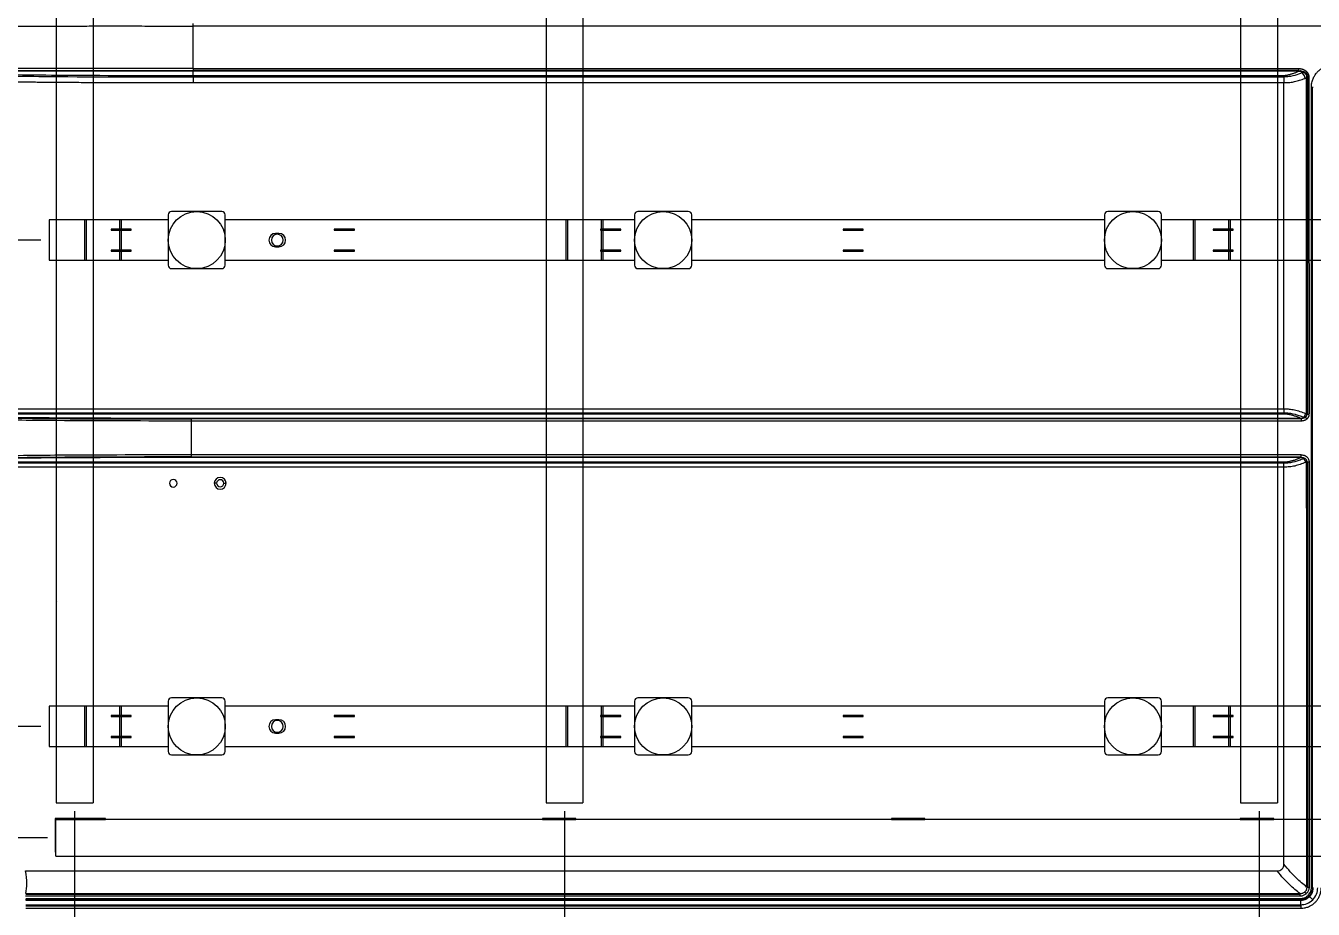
# Model space of a CAD drawing. Header units: millimetres. Extents: x 10037 to 11393, y -913 to 246.
# Drawn here: x 10245.5 to 10629.2, y -564.7 to -301.3 of the extents above; entities that cross this region are included whole.
import ezdxf

# ---------------------------------------------------------------- set-up
doc = ezdxf.new("R2010")
doc.units = ezdxf.units.MM
doc.header["$LTSCALE"] = 46.255
doc.layers.get('0').update_dxf_attribs({"linetype": 'CONTINUOUS'})
doc.layers.add('1', color=7, linetype='CONTINUOUS', true_color=0xffffff)

msp = doc.modelspace()

# ---------------------------------------------------------------- linework, layer by layer
at = {"color": 1}
for p, q in [((10254.51, -59.2), (10254.51, -533)), ((10265.51, -59.2), (10265.51, -533)), ((10400.52, -59.2), (10400.52, -533)), ((10411.52, -59.2), (10411.52, -533)), ((10607.52, -59.2), (10607.52, -533)), ((10618.52, -59.2), (10618.52, -533)), ((10254.51, -533), (10265.51, -533)), ((10400.52, -533), (10411.52, -533)), ((10607.52, -533), (10618.52, -533)), ((10254.42, -548.91), (10254.42, -537.91)), ((11306.42, -537.91), (10254.42, -537.91)), ((10254.42, -548.91), (11306.42, -548.91))]:
    msp.add_line(p, q, dxfattribs=at)
at = {"color": 3}
for p, q in [((10303.92, -356.7), (10288.92, -356.7)), ((10442.92, -356.7), (10427.92, -356.7)), ((10582.92, -356.7), (10567.92, -356.7)), ((10252.42, -359.2), (10252.42, -371.2)), ((10287.92, -359.2), (10252.42, -359.2)), ((10262.95, -359.2), (10262.95, -371.2)), ((10263.45, -359.2), (10263.45, -371.2)), ((10273.45, -359.2), (10273.45, -371.2)), ((10273.95, -359.2), (10273.95, -371.2)), ((10287.92, -357.7), (10287.92, -372.7)), ((10304.92, -372.7), (10304.92, -357.7)), ((10426.92, -359.2), (10304.92, -359.2)), ((10406.46, -359.2), (10406.46, -371.2)), ((10406.96, -359.2), (10406.96, -371.2)), ((10416.96, -359.2), (10416.96, -371.2)), ((10417.46, -359.2), (10417.46, -371.2)), ((10426.92, -357.7), (10426.92, -372.7)), ((10443.92, -372.7), (10443.92, -357.7)), ((10566.92, -359.2), (10443.92, -359.2)), ((10566.92, -357.7), (10566.92, -372.7)), ((10583.92, -372.7), (10583.92, -357.7)), ((10706.92, -359.2), (10583.92, -359.2)), ((10593.38, -359.2), (10593.38, -371.2)), ((10593.88, -359.2), (10593.88, -371.2)), ((10603.88, -359.2), (10603.88, -371.2)), ((10604.38, -359.2), (10604.38, -371.2)), ((10320.92, -363.2), (10319.92, -363.2)), ((10319.92, -367.2), (10320.92, -367.2)), ((10252.42, -371.2), (10287.92, -371.2)), ((10304.92, -371.2), (10426.92, -371.2)), ((10443.92, -371.2), (10566.92, -371.2)), ((10583.92, -371.2), (10706.92, -371.2)), ((10288.92, -373.7), (10303.92, -373.7)), ((10427.92, -373.7), (10442.92, -373.7)), ((10567.92, -373.7), (10582.92, -373.7)), ((10303.92, -501.7), (10288.92, -501.7)), ((10442.92, -501.7), (10427.92, -501.7)), ((10582.92, -501.7), (10567.92, -501.7)), ((10252.42, -504.2), (10252.42, -516.2)), ((10287.92, -504.2), (10252.42, -504.2)), ((10262.95, -504.2), (10262.95, -516.2)), ((10263.45, -504.2), (10263.45, -516.2)), ((10273.45, -504.2), (10273.45, -516.2)), ((10273.95, -504.2), (10273.95, -516.2)), ((10287.92, -502.7), (10287.92, -517.7)), ((10304.92, -517.7), (10304.92, -502.7)), ((10426.92, -504.2), (10304.92, -504.2)), ((10406.46, -504.2), (10406.46, -516.2)), ((10406.96, -504.2), (10406.96, -516.2)), ((10416.96, -504.2), (10416.96, -516.2)), ((10417.46, -504.2), (10417.46, -516.2)), ((10426.92, -502.7), (10426.92, -517.7)), ((10443.92, -517.7), (10443.92, -502.7)), ((10566.92, -504.2), (10443.92, -504.2)), ((10566.92, -502.7), (10566.92, -517.7)), ((10583.92, -517.7), (10583.92, -502.7)), ((10706.92, -504.2), (10583.92, -504.2)), ((10593.38, -504.2), (10593.38, -516.2)), ((10593.88, -504.2), (10593.88, -516.2)), ((10603.88, -504.2), (10603.88, -516.2)), ((10604.38, -504.2), (10604.38, -516.2)), ((10320.92, -508.2), (10319.92, -508.2)), ((10319.92, -512.2), (10320.92, -512.2)), ((10252.42, -516.2), (10287.92, -516.2)), ((10304.92, -516.2), (10426.92, -516.2)), ((10443.92, -516.2), (10566.92, -516.2)), ((10583.92, -516.2), (10706.92, -516.2)), ((10288.92, -518.7), (10303.92, -518.7)), ((10427.92, -518.7), (10442.92, -518.7)), ((10567.92, -518.7), (10582.92, -518.7))]:
    msp.add_line(p, q, dxfattribs=at)
at = {"color": 7}
for p, q in [((10249.92, -365.2), (10073.24, -365.2)), ((10249.92, -510.2), (10057.48, -510.2)), ((10260.01, -535.5), (10260.01, -681.84)), ((10406.02, -535.5), (10406.02, -694.34)), ((10613.02, -535.5), (10613.02, -706.84)), ((10251.92, -543.41), (10039.3, -543.41))]:
    msp.add_line(p, q, dxfattribs=at)
at = {"color": 2}
msp.add_line((10254.95, -473), (10254.95, -473), dxfattribs=at)
msp.add_line((10254.95, -473), (10254.95, -473), dxfattribs=at)
at = {"color": 3}
for centre in [(10296.42, -365.2), (10435.42, -365.2), (10575.42, -365.2), (10296.42, -510.2), (10435.42, -510.2), (10575.42, -510.2)]:
    msp.add_circle(centre, 8.5, dxfattribs=at)
for centre, radius, start, end in [((10288.92, -357.7), 1, 90, 180), ((10303.92, -357.7), 1, 0, 90), ((10427.92, -357.7), 1, 90, 180), ((10442.92, -357.7), 1, 0, 90), ((10567.92, -357.7), 1, 90, 180), ((10582.92, -357.7), 1, 0, 90), ((10319.92, -365.2), 2, 90, 270), ((10320.92, -365.2), 2, 270, 90), ((10288.92, -372.7), 1, 180, 270), ((10303.92, -372.7), 1, 270, 0), ((10427.92, -372.7), 1, 180, 270), ((10442.92, -372.7), 1, 270, 0), ((10567.92, -372.7), 1, 180, 270), ((10582.92, -372.7), 1, 270, 0), ((10288.92, -502.7), 1, 90, 180), ((10303.92, -502.7), 1, 0, 90), ((10427.92, -502.7), 1, 90, 180), ((10442.92, -502.7), 1, 0, 90), ((10567.92, -502.7), 1, 90, 180), ((10582.92, -502.7), 1, 0, 90), ((10319.92, -510.2), 2, 90, 270), ((10320.92, -510.2), 2, 270, 90), ((10288.92, -517.7), 1, 180, 270), ((10303.92, -517.7), 1, 270, 0), ((10427.92, -517.7), 1, 180, 270), ((10442.92, -517.7), 1, 270, 0), ((10567.92, -517.7), 1, 180, 270), ((10582.92, -517.7), 1, 270, 0)]:
    msp.add_arc(centre, radius, start, end, dxfattribs=at)
at = {"layer": '1', "color": 7, "linetype": 'Continuous'}
for p, q in [((10295.32, -301.37), (10295.32, -300.59)), ((11265.52, -301.37), (10295.32, -301.37)), ((10295.32, -314.06), (10295.32, -301.37)), ((10295.32, -314.06), (10624.8, -314.06)), ((10295.32, -314.06), (10295.32, -314.84)), ((10624.85, -314.84), (10624.85, -314.06)), ((10295.27, -314.68), (10198.39, -314.69)), ((10624.8, -314.84), (10295.32, -314.84)), ((10295.32, -316.12), (10295.32, -314.89)), ((10295.32, -316.12), (10620.37, -316.12)), ((10295.32, -316.12), (10295.32, -318.24)), ((10295.32, -316.55), (10620.42, -316.55)), ((10624.8, -314.68), (10295.37, -314.68)), ((10295.37, -318.24), (10620.37, -318.24)), ((10620.42, -415.47), (10620.42, -318.29)), ((10627.19, -316.76), (10627.88, -316.76)), ((10627.42, -316.81), (10627.42, -417.07)), ((10629.15, -319.7), (10628.59, -319.7)), ((10628.59, -558.25), (10628.59, -319.75)), ((10628.92, -558.3), (10628.92, -319.7)), ((10276.92, -361.9), (10270.92, -361.9)), ((10270.92, -361.9), (10270.92, -362.2)), ((10270.92, -362.2), (10276.92, -362.2)), ((10276.92, -362.2), (10276.92, -361.9)), ((10343.42, -361.9), (10337.42, -361.9)), ((10337.42, -361.9), (10337.42, -362.2)), ((10337.42, -362.2), (10343.42, -362.2)), ((10343.42, -362.2), (10343.42, -361.9)), ((10422.79, -361.9), (10416.79, -361.9)), ((10416.79, -361.9), (10416.79, -362.2)), ((10416.79, -362.2), (10422.79, -362.2)), ((10422.79, -362.2), (10422.79, -361.9)), ((10495.04, -361.9), (10489.04, -361.9)), ((10489.04, -361.9), (10489.04, -362.2)), ((10489.04, -362.2), (10495.04, -362.2)), ((10495.04, -362.2), (10495.04, -361.9)), ((10605.29, -361.9), (10599.29, -361.9)), ((10599.29, -361.9), (10599.29, -362.2)), ((10599.29, -362.2), (10605.29, -362.2)), ((10605.29, -362.2), (10605.29, -361.9)), ((10276.92, -368.2), (10270.92, -368.2)), ((10270.92, -368.2), (10270.92, -368.5)), ((10276.92, -368.5), (10276.92, -368.2)), ((10343.42, -368.2), (10337.42, -368.2)), ((10337.42, -368.2), (10337.42, -368.5)), ((10343.42, -368.5), (10343.42, -368.2)), ((10422.79, -368.2), (10416.79, -368.2)), ((10416.79, -368.2), (10416.79, -368.5)), ((10422.79, -368.5), (10422.79, -368.2)), ((10495.04, -368.2), (10489.04, -368.2)), ((10489.04, -368.2), (10489.04, -368.5)), ((10495.04, -368.5), (10495.04, -368.2)), ((10605.29, -368.2), (10599.29, -368.2)), ((10599.29, -368.2), (10599.29, -368.5)), ((10605.29, -368.5), (10605.29, -368.2)), ((10270.92, -368.5), (10276.92, -368.5)), ((10337.42, -368.5), (10343.42, -368.5)), ((10416.79, -368.5), (10422.79, -368.5)), ((10489.04, -368.5), (10495.04, -368.5)), ((10599.29, -368.5), (10605.29, -368.5)), ((10225.42, -416.67), (10620.42, -416.67)), ((10225.47, -415.52), (10620.36, -415.52)), ((10225.47, -416.96), (10620.36, -416.96)), ((10620.42, -415.58), (10620.42, -416.96)), ((10627.23, -418.5), (10626.77, -418.05)), ((10627.2, -417.07), (10627.89, -417.07)), ((10625.59, -418.54), (10294.81, -418.54)), ((10625.54, -418.38), (10294.86, -418.38)), ((10625.54, -419.16), (10294.86, -419.16)), ((10625.59, -418.38), (10625.59, -419.16)), ((10625.59, -430.02), (10625.59, -429.25)), ((10620.42, -431.74), (10225.42, -431.74)), ((10620.36, -431.44), (10225.47, -431.44)), ((10620.36, -432.89), (10225.47, -432.89)), ((10294.81, -429.86), (10625.59, -429.86)), ((10625.54, -430.02), (10294.86, -430.02)), ((10620.42, -432.89), (10620.42, -431.44)), ((10620.42, -551.3), (10620.42, -432.94)), ((10627.2, -431.33), (10627.9, -431.33)), ((10627.42, -431.38), (10627.42, -558.12)), ((10302.36, -437.7), (10301.66, -437.7)), ((10304.48, -437.7), (10305.18, -437.7)), ((10276.92, -506.9), (10270.92, -506.9)), ((10270.92, -506.9), (10270.92, -507.2)), ((10270.92, -507.2), (10276.92, -507.2)), ((10276.92, -507.2), (10276.92, -506.9)), ((10343.42, -506.9), (10337.42, -506.9)), ((10337.42, -506.9), (10337.42, -507.2)), ((10337.42, -507.2), (10343.42, -507.2)), ((10343.42, -507.2), (10343.42, -506.9)), ((10422.79, -506.9), (10416.79, -506.9)), ((10416.79, -506.9), (10416.79, -507.2)), ((10416.79, -507.2), (10422.79, -507.2)), ((10422.79, -507.2), (10422.79, -506.9)), ((10495.04, -506.9), (10489.04, -506.9)), ((10489.04, -506.9), (10489.04, -507.2)), ((10489.04, -507.2), (10495.04, -507.2)), ((10495.04, -507.2), (10495.04, -506.9)), ((10605.29, -506.9), (10599.29, -506.9)), ((10599.29, -506.9), (10599.29, -507.2)), ((10599.29, -507.2), (10605.29, -507.2)), ((10605.29, -507.2), (10605.29, -506.9)), ((10276.92, -513.2), (10270.92, -513.2)), ((10270.92, -513.2), (10270.92, -513.5)), ((10270.92, -513.5), (10276.92, -513.5)), ((10276.92, -513.5), (10276.92, -513.2)), ((10343.42, -513.2), (10337.42, -513.2)), ((10337.42, -513.2), (10337.42, -513.5)), ((10337.42, -513.5), (10343.42, -513.5)), ((10343.42, -513.5), (10343.42, -513.2)), ((10422.79, -513.2), (10416.79, -513.2)), ((10416.79, -513.2), (10416.79, -513.5)), ((10416.79, -513.5), (10422.79, -513.5)), ((10422.79, -513.5), (10422.79, -513.2)), ((10495.04, -513.2), (10489.04, -513.2)), ((10489.04, -513.2), (10489.04, -513.5)), ((10489.04, -513.5), (10495.04, -513.5)), ((10495.04, -513.5), (10495.04, -513.2)), ((10605.29, -513.2), (10599.29, -513.2)), ((10599.29, -513.2), (10599.29, -513.5)), ((10599.29, -513.5), (10605.29, -513.5)), ((10605.29, -513.5), (10605.29, -513.2)), ((10269.22, -537.7), (10254.22, -537.7)), ((10254.22, -537.7), (10254.22, -547.7)), ((10254.42, -537.91), (10269.22, -537.91)), ((10254.42, -547.7), (10254.42, -537.91)), ((10269.22, -537.91), (10269.22, -537.7)), ((10409.42, -537.7), (10399.42, -537.7)), ((10399.42, -537.7), (10399.42, -537.91)), ((10399.42, -537.91), (10409.42, -537.91)), ((10409.42, -537.91), (10409.42, -537.7)), ((10513.42, -537.7), (10503.42, -537.7)), ((10503.42, -537.7), (10503.42, -537.91)), ((10503.42, -537.91), (10513.42, -537.91)), ((10513.42, -537.91), (10513.42, -537.7)), ((10617.42, -537.7), (10607.42, -537.7)), ((10607.42, -537.7), (10607.42, -537.91)), ((10607.42, -537.91), (10617.42, -537.91)), ((10617.42, -537.91), (10617.42, -537.7)), ((10254.22, -547.7), (10254.42, -547.7)), ((10245.42, -553.3), (10618.42, -553.3)), ((10625.18, -560.16), (10625.18, -560.83)), ((10627.08, -560.01), (10626.64, -559.58)), ((10627.25, -558.12), (10627.91, -558.12)), ((10629.15, -558.3), (10628.59, -558.3)), ((10245.42, -561.8), (10625.42, -561.8)), ((10625.18, -560.3), (10245.45, -560.3)), ((10245.47, -561.47), (10625.36, -561.47)), ((10245.47, -562.04), (10625.36, -562.04)), ((10245.47, -563.36), (10625.36, -563.36)), ((10625.42, -563.8), (10245.47, -563.8)), ((10625.42, -562), (10625.42, -561.47)), ((10625.42, -563.36), (10625.42, -562.09)), ((10625.42, -563.36), (10625.42, -564.42)), ((10628.06, -560.94), (10629, -561.88)), ((10245.47, -564.42), (10625.36, -564.42))]:
    msp.add_line(p, q, dxfattribs=at)
for centre, radius, start, end in [((10320.42, -365.2), 1.75, 0, 180), ((10320.42, -365.2), 1.75, 180, 0), ((10289.42, -437.7), 1.15, 0, 180), ((10303.42, -437.7), 1.76, 0, 180), ((10303.42, -437.7), 1.06, 0, 180), ((10289.42, -437.7), 1.15, 180, 0), ((10303.42, -437.7), 1.76, 180, 0), ((10303.42, -437.7), 1.06, 180, 0), ((10320.42, -510.2), 1.75, 0, 180), ((10320.42, -510.2), 1.75, 180, 0)]:
    msp.add_arc(centre, radius, start, end, dxfattribs=at)
for centre, major_axis, ratio, start_param, end_param in [((10620.42, -318.25), (0, 2.2), 0.000104, 0.253817, 1.56876), ((10624.85, -316.96), (-0.88, 2.02), 0.830035, 4.366319, 5.800559), ((10625.59, -416.93), (0.63, 1.36), 0.843475, 3.644328, 5.085536), ((10625.59, -431.47), (-0.64, 1.36), 0.845006, 4.336514, 5.777977)]:
    msp.add_ellipse(centre, major_axis=major_axis, ratio=ratio, start_param=start_param, end_param=end_param, dxfattribs=at)
for points, degree, knots in [([(10195.94, -301.29), (10196.06, -301.29), (10196.81, -301.3), (10198.33, -301.31), (10200.68, -301.33), (10203.45, -301.34), (10206.68, -301.35), (10210.32, -301.36), (10214.18, -301.36), (10218.04, -301.36), (10221.87, -301.36), (10225.75, -301.36), (10229.79, -301.37), (10234.08, -301.37), (10238.73, -301.37), (10243.86, -301.37), (10249.47, -301.37), (10255.28, -301.37), (10260.92, -301.37), (10266.14, -301.36), (10270.88, -301.36), (10275.18, -301.36), (10279.07, -301.36), (10282.59, -301.37), (10285.8, -301.37), (10288.87, -301.37), (10292.02, -301.37), (10294.18, -301.37), (10295.32, -301.37)], 3, [0, 0, 0, 0, 0.004397, 0.028301, 0.055031, 0.084834, 0.118566, 0.156641, 0.196629, 0.235487, 0.272845, 0.310969, 0.351151, 0.3932, 0.438597, 0.489186, 0.545592, 0.604928, 0.661517, 0.712994, 0.759738, 0.802142, 0.84051, 0.875296, 0.906462, 0.935857, 0.96629, 1, 1, 1, 1]), ([(10295.32, -314.06), (10282, -314.06), (10262.25, -314.06), (10238.57, -314.06), (10225.47, -314.07), (10216.52, -314.06), (10209.58, -314.08), (10203.91, -314.08), (10199.42, -314.11), (10197.03, -314.13), (10195.97, -314.14)], 3, [0, 0, 0, 0, 0.39416, 0.584626, 0.701013, 0.783476, 0.852088, 0.911163, 0.960627, 1, 1, 1, 1]), ([(10626.67, -314.57), (10626.9, -314.72), (10627.29, -315.09), (10627.58, -315.53), (10627.87, -316.21), (10627.88, -316.71)], 2, [0.3795127, 0.3795127, 0.3795127, 0.5060169, 0.6325212, 0.7590254, 1, 1, 1]), ([(10295.32, -314.84), (10289.66, -314.84), (10279.13, -314.84), (10264.44, -314.84), (10251.84, -314.83), (10241.05, -314.83), (10233.02, -314.84), (10227.13, -314.84), (10222.71, -314.84), (10217.99, -314.84), (10213.36, -314.84), (10209.36, -314.85), (10206.21, -314.85), (10204.43, -314.85), (10203.58, -314.86)], 3, [0, 0, 0, 0, 0.183596, 0.341506, 0.476736, 0.592613, 0.69192, 0.737747, 0.784645, 0.836187, 0.892544, 0.937799, 0.970029, 1, 1, 1, 1]), ([(10225.42, -317.63), (10226.52, -317.67), (10228.84, -317.73), (10232.5, -317.82), (10236.66, -317.9), (10240.99, -317.97), (10245.45, -318.02), (10250.04, -318.08), (10254.87, -318.12), (10259.96, -318.15), (10265.27, -318.18), (10270.77, -318.2), (10276.37, -318.22), (10282.22, -318.23), (10288.44, -318.24), (10292.94, -318.24), (10295.27, -318.24)], 3, [0, 0, 0, 0, 0.071465, 0.142931, 0.214396, 0.285862, 0.357327, 0.428793, 0.500258, 0.571723, 0.643189, 0.714654, 0.78612, 0.857585, 0.92905, 1, 1, 1, 1]), ([(10225.47, -315.95), (10225.62, -315.95), (10225.77, -315.96), (10233.72, -316.2), (10241.53, -316.3), (10264.67, -316.54), (10279.99, -316.55), (10295.32, -316.55)], 3, [0, 0, 0, 0, 0.006335, 0.006335, 0.341876, 0.341876, 1, 1, 1, 1]), ([(10225.52, -315.51), (10227.89, -315.58), (10233.07, -315.72), (10242.87, -315.88), (10263.76, -316.1), (10281.85, -316.11), (10295.32, -316.12)], 3, [0, 0, 0, 0, 0.102085, 0.222424, 0.421384, 1, 1, 1, 1]), ([(10620.42, -316.12), (10620.45, -316.12), (10620.52, -316.11), (10620.7, -316.1), (10620.91, -316.07), (10621.16, -316.03), (10621.44, -315.98), (10621.74, -315.91), (10622.06, -315.83), (10622.4, -315.73), (10622.76, -315.62), (10623.14, -315.5), (10623.53, -315.36), (10623.95, -315.21), (10624.37, -315.04), (10624.66, -314.92), (10624.8, -314.86)], 3, [0, 0, 0, 0, 0.071933, 0.143866, 0.2158, 0.287733, 0.359666, 0.431599, 0.503533, 0.575466, 0.647399, 0.719332, 0.791266, 0.863199, 0.935132, 1, 1, 1, 1]), ([(10625.83, -315.36), (10625.5, -315.49), (10625.16, -315.61), (10624.08, -315.97), (10623.31, -316.2), (10621.89, -316.46), (10621.36, -316.52), (10620.67, -316.55), (10620.54, -316.55), (10620.42, -316.55)], 3, [0, 0, 0, 0, 0.24494, 0.24494, 0.714529, 0.714529, 0.949324, 0.949324, 1, 1, 1, 1]), ([(10620.46, -318.24), (10620.62, -318.24), (10620.94, -318.24), (10621.54, -318.23), (10622.5, -318.16), (10623.75, -317.94), (10625.24, -317.53), (10626.15, -317.18), (10626.65, -316.99)], 3, [0, 0, 0, 0, 0.055149, 0.109478, 0.209911, 0.419234, 0.677441, 1, 1, 1, 1]), ([(10624.9, -314.69), (10625.13, -314.67), (10625.36, -314.67), (10625.84, -314.74), (10626.1, -314.82), (10626.58, -315.06), (10626.79, -315.23), (10627.12, -315.6), (10627.23, -315.81), (10627.38, -316.22), (10627.42, -316.43), (10627.42, -316.67), (10627.42, -316.69), (10627.42, -316.71)], 3, [0, 0, 0, 0, 0.187071, 0.187071, 0.403263, 0.403263, 0.621497, 0.621497, 0.809285, 0.809285, 0.980989, 0.980989, 1, 1, 1, 1]), ([(10624.9, -314.84), (10625.48, -314.82), (10626.06, -314.97), (10626.94, -315.64), (10627.19, -316.17), (10627.19, -316.71)], 3, [0, 0, 0, 0, 0.500427, 0.500427, 1, 1, 1, 1]), ([(10627.19, -417.04), (10627.19, -400.18), (10627.19, -366.77), (10627.19, -333.35), (10627.19, -316.8)], 3, [0, 0, 0, 0, 0.50447, 1, 1, 1, 1]), ([(10627.88, -316.81), (10627.88, -327.93), (10627.88, -350.19), (10627.89, -383.59), (10627.89, -405.88), (10627.89, -417.02)], 3, [0, 0, 0, 0, 0.333166, 0.666833, 1, 1, 1, 1]), ([(10294.73, -419.16), (10281.32, -419.14), (10261.08, -419.12), (10236.92, -418.87), (10223.09, -418.5), (10214.31, -418.12), (10207.96, -417.67), (10203.35, -417.21), (10199.33, -416.67), (10197.03, -416.22), (10195.91, -416)], 3, [0, 0, 0, 0, 0.398282, 0.601324, 0.718164, 0.811117, 0.865472, 0.913625, 0.957878, 1, 1, 1, 1]), ([(10198.09, -415.77), (10200.58, -416.23), (10203.3, -416.58), (10210.24, -417.25), (10214.41, -417.5), (10222.85, -417.87), (10227.11, -417.99), (10235.68, -418.2), (10239.97, -418.27), (10252.84, -418.43), (10261.44, -418.47), (10278.29, -418.53), (10286.55, -418.54), (10294.81, -418.54)], 3, [0, 0, 0, 0, 0.092579, 0.092579, 0.223678, 0.223678, 0.354776, 0.354776, 0.485875, 0.485875, 0.748072, 0.748072, 1, 1, 1, 1]), ([(10294.76, -418.38), (10291.98, -418.38), (10286.62, -418.38), (10279.27, -418.37), (10272.35, -418.35), (10265.92, -418.32), (10259.94, -418.29), (10254.37, -418.26), (10249.21, -418.22), (10244.43, -418.17), (10240.01, -418.11), (10235.9, -418.03), (10232.03, -417.95), (10228.28, -417.86), (10224.51, -417.75), (10220.52, -417.61), (10216.23, -417.42), (10211.95, -417.17), (10208, -416.87), (10204.55, -416.53), (10202.55, -416.28), (10201.63, -416.15)], 3, [0, 0, 0, 0, 0.05237, 0.105068, 0.157766, 0.210465, 0.263163, 0.315861, 0.368559, 0.421258, 0.473956, 0.526654, 0.579352, 0.632051, 0.684749, 0.737447, 0.790146, 0.842844, 0.895542, 0.94824, 1, 1, 1, 1]), ([(10620.42, -416.67), (10620.54, -416.67), (10620.66, -416.67), (10621.37, -416.69), (10621.91, -416.76), (10623.36, -417.01), (10624.15, -417.24), (10625.37, -417.65), (10625.83, -417.83), (10626.27, -418.01)], 3, [0, 0, 0, 0, 0.044339, 0.044339, 0.258494, 0.258494, 0.686803, 0.686803, 1, 1, 1, 1]), ([(10620.42, -416.96), (10620.5, -416.96), (10620.68, -416.97), (10620.97, -416.99), (10621.31, -417.03), (10621.69, -417.09), (10622.1, -417.17), (10622.54, -417.28), (10623, -417.41), (10623.48, -417.55), (10623.98, -417.72), (10624.5, -417.92), (10625.02, -418.13), (10625.37, -418.28), (10625.54, -418.36)], 3, [0, 0, 0, 0, 0.083902, 0.167805, 0.251707, 0.335609, 0.419512, 0.503414, 0.587316, 0.671219, 0.755121, 0.839023, 0.922925, 1, 1, 1, 1]), ([(10620.45, -415.52), (10620.71, -415.52), (10621.26, -415.52), (10622.05, -415.58), (10622.84, -415.68), (10623.62, -415.83), (10624.41, -416.04), (10625.55, -416.38), (10626.3, -416.69), (10626.82, -416.91)], 3, [0, 0, 0, 0, 0.084574, 0.179407, 0.279334, 0.395036, 0.522286, 0.666403, 1, 1, 1, 1]), ([(10627.2, -417.12), (10627.2, -417.18), (10627.19, -417.3), (10627.16, -417.47), (10627.1, -417.63), (10627.02, -417.76), (10626.94, -417.88), (10626.84, -417.98), (10626.74, -418.08), (10626.61, -418.16), (10626.46, -418.24), (10626.29, -418.31), (10626.08, -418.36), (10625.86, -418.38), (10625.71, -418.39), (10625.64, -418.39)], 3, [0, 0, 0, 0, 0.075669, 0.161375, 0.237487, 0.306546, 0.37108, 0.433664, 0.49697, 0.563739, 0.636611, 0.718, 0.809144, 0.910181, 1, 1, 1, 1]), ([(10294.71, -429.25), (10281.62, -429.26), (10261.45, -429.28), (10236.83, -429.53), (10222.68, -429.9), (10213.92, -430.31), (10208.05, -430.73), (10203.42, -431.18), (10199.34, -431.72), (10197.02, -432.18), (10195.91, -432.4)], 3, [0, 0, 0, 0, 0.389083, 0.599366, 0.731832, 0.811141, 0.863628, 0.912695, 0.958314, 1, 1, 1, 1]), ([(10294.81, -429.86), (10286.55, -429.86), (10278.28, -429.87), (10261.42, -429.94), (10252.83, -429.97), (10239.94, -430.13), (10235.65, -430.21), (10227.1, -430.41), (10222.83, -430.53), (10214.34, -430.91), (10210.16, -431.16), (10203.3, -431.82), (10200.58, -432.18), (10198.1, -432.63)], 3, [0, 0, 0, 0, 0.251987, 0.251987, 0.514242, 0.514242, 0.645369, 0.645369, 0.776496, 0.776496, 0.907623, 0.907623, 1, 1, 1, 1]), ([(10294.76, -430.02), (10291.99, -430.02), (10286.64, -430.02), (10279.33, -430.03), (10272.44, -430.05), (10266.03, -430.08), (10260.07, -430.11), (10254.52, -430.14), (10249.37, -430.18), (10244.6, -430.23), (10240.19, -430.29), (10236.09, -430.36), (10232.2, -430.44), (10228.42, -430.54), (10224.59, -430.65), (10220.53, -430.79), (10216.2, -430.99), (10211.93, -431.23), (10208.01, -431.53), (10204.56, -431.87), (10202.56, -432.12), (10201.63, -432.25)], 3, [0, 0, 0, 0, 0.05237, 0.105068, 0.157766, 0.210465, 0.263163, 0.315861, 0.368559, 0.421258, 0.473956, 0.526654, 0.579352, 0.632051, 0.684749, 0.737447, 0.790146, 0.842844, 0.895542, 0.94824, 1, 1, 1, 1]), ([(10625.55, -430.04), (10625.38, -430.12), (10625.05, -430.27), (10624.57, -430.46), (10624.09, -430.64), (10623.64, -430.8), (10623.21, -430.94), (10622.8, -431.06), (10622.4, -431.16), (10622.03, -431.25), (10621.66, -431.32), (10621.33, -431.37), (10621.02, -431.41), (10620.7, -431.43), (10620.51, -431.44), (10620.42, -431.44)], 3, [0, 0, 0, 0, 0.070855, 0.148283, 0.225712, 0.303141, 0.38057, 0.457999, 0.535427, 0.612856, 0.690285, 0.767714, 0.845142, 0.922571, 1, 1, 1, 1]), ([(10626.27, -430.39), (10625.84, -430.58), (10625.37, -430.76), (10624.13, -431.17), (10623.35, -431.4), (10621.89, -431.65), (10621.34, -431.71), (10620.65, -431.73), (10620.53, -431.74), (10620.42, -431.74)], 3, [0, 0, 0, 0, 0.314826, 0.314826, 0.743293, 0.743293, 0.957526, 0.957526, 1, 1, 1, 1]), ([(10626.83, -431.49), (10626.32, -431.7), (10625.4, -432.09), (10624.01, -432.49), (10622.92, -432.71), (10622.12, -432.81), (10621.31, -432.88), (10620.72, -432.88), (10620.45, -432.89)], 3, [0, 0, 0, 0, 0.324171, 0.595905, 0.711601, 0.804706, 0.913535, 1, 1, 1, 1]), ([(10625.64, -430.02), (10625.7, -430.02), (10625.82, -430.02), (10626, -430.03), (10626.17, -430.07), (10626.33, -430.11), (10626.49, -430.17), (10626.63, -430.25), (10626.77, -430.35), (10626.91, -430.48), (10627.03, -430.64), (10627.12, -430.83), (10627.19, -431.05), (10627.2, -431.2), (10627.2, -431.28)], 3, [0, 0, 0, 0, 0.071622, 0.153636, 0.228345, 0.299244, 0.369968, 0.44324, 0.520477, 0.602987, 0.692142, 0.789648, 0.898163, 1, 1, 1, 1]), ([(10627.2, -558.08), (10627.2, -537.01), (10627.2, -494.77), (10627.19, -452.53), (10627.19, -431.36)], 3, [0, 0, 0, 0, 0.499019, 1, 1, 1, 1]), ([(10627.9, -431.38), (10627.9, -445.4), (10627.9, -473.48), (10627.91, -515.71), (10627.91, -543.94), (10627.91, -558.07)], 3, [0, 0, 0, 0, 0.333198, 0.666802, 1, 1, 1, 1]), ([(10618.42, -553.3), (10618.94, -553.3), (10619.97, -552.88), (10620.4, -551.86), (10620.42, -551.35)], 3, [0, 0, 0, 0, 0.508098, 1, 1, 1, 1]), ([(10627.16, -558.09), (10626.21, -557.29), (10624.06, -555.4), (10621.69, -552.95), (10620.42, -551.3)], 3, [0, 0, 0, 0, 0.478385, 1, 1, 1, 1]), ([(10245.48, -560.04), (10245.71, -559.1), (10245.88, -556.99), (10245.63, -554.63), (10245.42, -553.3)], 3, [0, 0, 0, 0, 0.47799, 1, 1, 1, 1]), ([(10625.14, -560.07), (10624.19, -559.27), (10622.05, -557.39), (10619.69, -554.95), (10618.42, -553.3)], 3, [0, 0, 0, 0, 0.476236, 1, 1, 1, 1]), ([(10627.2, -558.17), (10627.21, -558.27), (10627.19, -558.49), (10627.12, -558.81), (10627.01, -559.09), (10626.86, -559.33), (10626.69, -559.54), (10626.48, -559.72), (10626.23, -559.88), (10625.93, -560.01), (10625.58, -560.09), (10625.34, -560.11), (10625.22, -560.1)], 3, [0, 0, 0, 0, 0.103015, 0.210294, 0.307066, 0.395729, 0.480749, 0.567598, 0.661867, 0.76726, 0.885135, 1, 1, 1, 1]), ([(10628.92, -558.3), (10628.92, -558.81), (10628.7, -559.75), (10627.95, -560.83), (10626.87, -561.58), (10625.93, -561.8), (10625.42, -561.8)], 3, [0, 0, 0, 0, 0.25, 0.5, 0.75, 1, 1, 1, 1]), ([(10625.47, -562.03), (10625.76, -562.03), (10626.36, -561.95), (10627.2, -561.62), (10627.91, -561.12), (10628.44, -560.54), (10628.8, -559.93), (10629.02, -559.35), (10629.13, -558.83), (10629.15, -558.5), (10629.15, -558.35)], 3, [0, 0, 0, 0, 0.153851, 0.312117, 0.46407, 0.600952, 0.721857, 0.828745, 0.923651, 1, 1, 1, 1])]:
    msp.add_open_spline(points, degree=degree, knots=knots, dxfattribs=at)
for points, degree in [([(10624.85, -314.06), (10625.54, -314.06), (10626.14, -314.3)], 2), ([(10626.14, -314.3), (10626.42, -314.41), (10626.67, -314.57)], 2), ([(10628.59, -319.7), (10628.59, -319.19), (10628.7, -318.23), (10629.09, -317.03), (10629.61, -316.06), (10630.19, -315.27), (10630.86, -314.58), (10631.7, -313.94), (10632.8, -313.34), (10634.21, -312.93), (10635.02, -312.87), (10635.42, -312.87)], 3), ([(10626.72, -316.96), (10626.8, -316.93), (10626.95, -316.87), (10627.11, -316.8), (10627.19, -316.76)], 3), ([(10627.89, -417.07), (10627.89, -417.19), (10627.87, -417.41), (10627.81, -417.69), (10627.71, -417.92), (10627.6, -418.13), (10627.48, -418.3), (10627.34, -418.46), (10627.19, -418.6), (10627.02, -418.74), (10626.81, -418.87), (10626.57, -418.98), (10626.28, -419.07), (10625.95, -419.14), (10625.71, -419.16), (10625.59, -419.16)], 3), ([(10626.89, -416.93), (10626.94, -416.96), (10627.04, -417), (10627.14, -417.05), (10627.19, -417.07)], 3), ([(10294.81, -418.43), (10294.81, -418.56), (10294.81, -418.82), (10294.81, -419.11)], 3), ([(10294.81, -419.21), (10294.81, -429.2)], 1), ([(10294.81, -429.3), (10294.81, -429.58), (10294.81, -429.85), (10294.81, -429.97)], 3), ([(10625.54, -429.25), (10515.31, -429.25), (10405.09, -429.25), (10294.86, -429.25)], 3), ([(10625.59, -429.25), (10625.7, -429.25), (10625.9, -429.26), (10626.16, -429.3), (10626.4, -429.36), (10626.62, -429.44), (10626.83, -429.54), (10627.03, -429.67), (10627.24, -429.83), (10627.43, -430.03), (10627.61, -430.27), (10627.76, -430.56), (10627.86, -430.91), (10627.9, -431.18), (10627.9, -431.33)], 3), ([(10627.19, -431.33), (10627.15, -431.35), (10627.05, -431.4), (10626.95, -431.44), (10626.89, -431.47)], 3), ([(10625.18, -560.1), (10620.31, -560.1), (10611.01, -560.1), (10598.43, -560.1), (10587, -560.1), (10576.58, -560.1), (10567.02, -560.1), (10558.13, -560.1), (10549.84, -560.1), (10542.25, -560.1), (10535.42, -560.1), (10529.28, -560.1), (10523.72, -560.1), (10518.63, -560.1), (10513.96, -560.1), (10509.69, -560.1), (10505.78, -560.1), (10502.26, -560.1), (10498.94, -560.1), (10496.21, -560.1), (10491.71, -560.09), (10485.89, -560.09), (10480.42, -560.09), (10474.86, -560.09), (10469.32, -560.09), (10463.78, -560.09), (10458.24, -560.09), (10452.69, -560.09), (10447.15, -560.09), (10441.61, -560.09), (10436.07, -560.09), (10430.53, -560.09), (10424.99, -560.09), (10419.45, -560.09), (10413.9, -560.09), (10408.36, -560.09), (10402.82, -560.09), (10397.28, -560.09), (10391.74, -560.09), (10386.2, -560.09), (10380.65, -560.09), (10375.11, -560.09), (10369.57, -560.09), (10364.03, -560.09), (10358.49, -560.09), (10352.95, -560.09), (10347.4, -560.09), (10341.86, -560.09), (10336.32, -560.09), (10330.78, -560.09), (10325.24, -560.09), (10319.7, -560.09), (10314.16, -560.09), (10308.61, -560.09), (10303.07, -560.09), (10297.53, -560.09), (10291.99, -560.09), (10286.45, -560.09), (10280.9, -560.09), (10275.37, -560.09), (10269.81, -560.09), (10264.32, -560.09), (10258.6, -560.09), (10253.7, -560.09), (10248.41, -560.09), (10245.47, -560.09)], 3), ([(10627.91, -558.12), (10627.91, -558.29), (10627.88, -558.62), (10627.76, -559.05), (10627.59, -559.42), (10627.4, -559.73), (10627.18, -560), (10626.91, -560.24), (10626.59, -560.46), (10626.2, -560.65), (10625.73, -560.79), (10625.37, -560.83), (10625.18, -560.83)], 3), ([(10625.42, -563.36), (10626.03, -563.36), (10627.34, -563.13), (10629.1, -561.98), (10630.25, -560.22), (10630.48, -558.92), (10630.48, -558.3)], 3), ([(10625.42, -561.47), (10625.73, -561.47), (10626.33, -561.38), (10627.14, -561.01), (10627.78, -560.46), (10628.2, -559.87), (10628.44, -559.3), (10628.57, -558.77), (10628.59, -558.45), (10628.59, -558.3)], 3), ([(10625.42, -564.42), (10625.88, -564.42), (10626.73, -564.32), (10627.81, -563.97), (10628.68, -563.51), (10629.38, -563), (10629.98, -562.41), (10630.57, -561.66), (10631.08, -560.7), (10631.38, -559.79), (10631.52, -558.98), (10631.54, -558.51), (10631.54, -558.3)], 3), ([(10625.18, -560.83), (10620.31, -560.83), (10611.01, -560.83), (10598.43, -560.83), (10587, -560.83), (10576.58, -560.83), (10567.02, -560.83), (10558.13, -560.83), (10549.84, -560.83), (10542.25, -560.83), (10535.42, -560.83), (10529.28, -560.83), (10523.72, -560.83), (10518.63, -560.83), (10513.96, -560.83), (10509.69, -560.83), (10505.78, -560.83), (10502.26, -560.83), (10498.94, -560.83), (10496.21, -560.83), (10491.71, -560.83), (10485.89, -560.83), (10480.42, -560.83), (10474.86, -560.83), (10469.32, -560.82), (10463.78, -560.82), (10458.24, -560.82), (10452.69, -560.82), (10447.15, -560.82), (10441.61, -560.82), (10436.07, -560.82), (10430.53, -560.82), (10424.99, -560.82), (10419.45, -560.82), (10413.9, -560.82), (10408.36, -560.82), (10402.82, -560.82), (10397.28, -560.82), (10391.74, -560.82), (10386.2, -560.82), (10380.65, -560.82), (10375.11, -560.82), (10369.57, -560.82), (10364.03, -560.82), (10358.49, -560.82), (10352.95, -560.82), (10347.4, -560.82), (10341.86, -560.82), (10336.32, -560.82), (10330.78, -560.82), (10325.24, -560.82), (10319.7, -560.82), (10314.16, -560.82), (10308.61, -560.82), (10303.07, -560.82), (10297.53, -560.82), (10291.99, -560.82), (10286.45, -560.82), (10280.9, -560.82), (10275.37, -560.82), (10269.81, -560.82), (10264.32, -560.82), (10258.6, -560.82), (10253.72, -560.82), (10248.38, -560.82), (10245.42, -560.82)], 3)]:
    msp.add_open_spline(points, degree=degree, dxfattribs=at)

doc.saveas('drawing.dxf')
